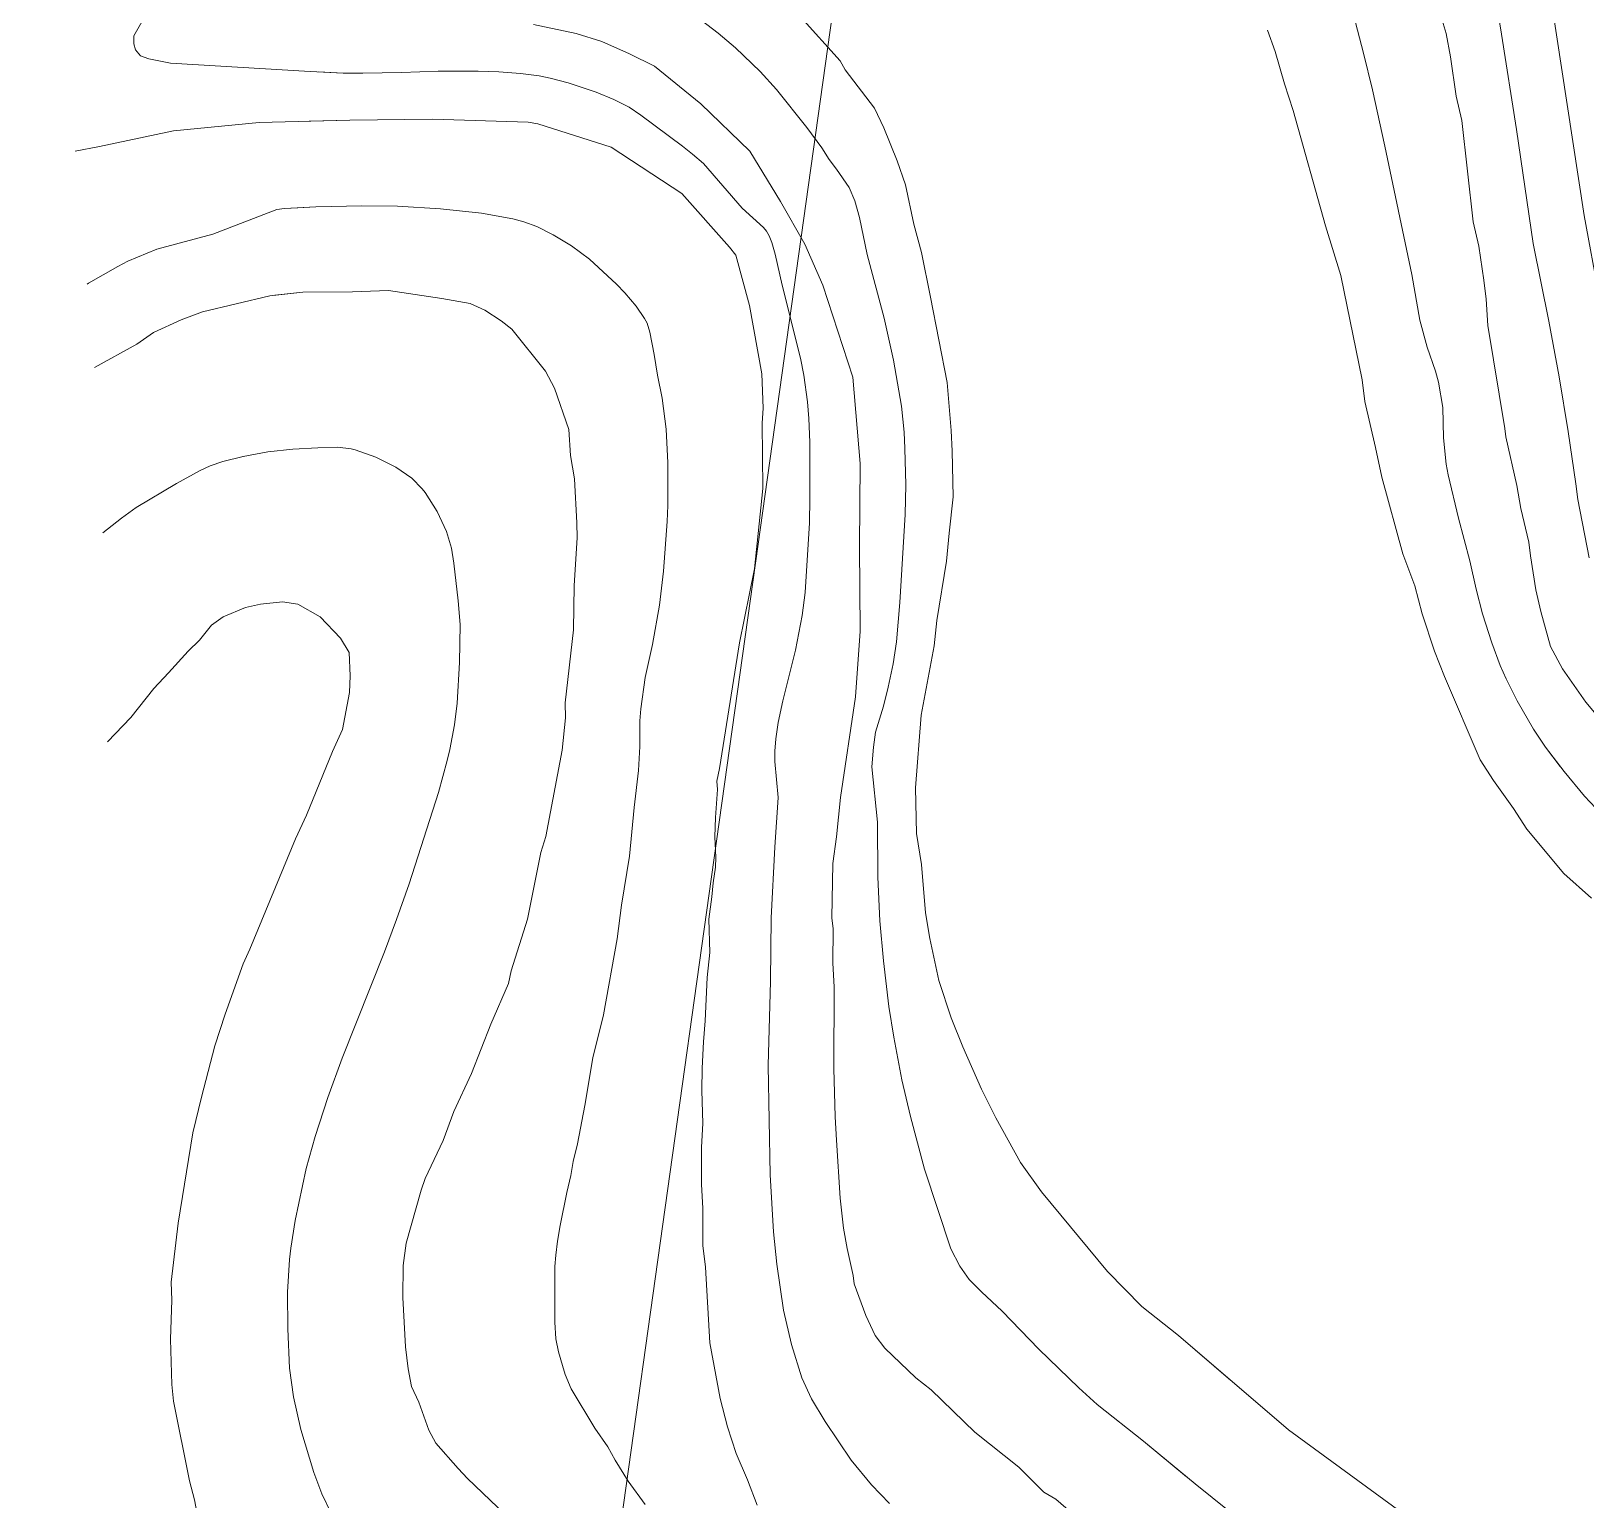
# Model space of a CAD drawing. Header units: metres. Extents: x 548946 to 557077, y 1838800 to 1845419.
# Drawn here: x 550000.5 to 550228.1, y 1844129.4 to 1844344.4 of the extents above; entities that cross this region are included whole.
import ezdxf

# ---------------------------------------------------------------- set-up
doc = ezdxf.new("R2010")
doc.units = ezdxf.units.M
doc.header["$LTSCALE"] = 28
for name, color, linetype, lineweight in [('1', 7, 'Continuous', 13), ('2', 7, 'Continuous', 13), ('46', 7, 'Continuous', 13)]:
    doc.layers.add(name, color=color, linetype=linetype, lineweight=lineweight)

msp = doc.modelspace()

# ---------------------------------------------------------------- linework, layer by layer
at = {"layer": '1'}
for points in [[(550221.31, 1844360.14), (550227.84, 1844317.38), (550236.62, 1844269.79)], [(550214.55, 1844351.14), (550215.75, 1844343.96), (550217.92, 1844330), (550220.36, 1844313.29), (550222.67, 1844301.92), (550224.19, 1844293.78), (550225.51, 1844285.77), (550226.64, 1844278.11), (550226.89, 1844275.81), (550228.57, 1844267.28)], [(550015.52, 1844342.52), (550015.52, 1844343.71), (550019.41, 1844350.56)], [(550229.54, 1844230.68), (550227.91, 1844232.43), (550224.9, 1844236), (550222.19, 1844239.56), (550220.4, 1844242.23), (550218.02, 1844246.37), (550216.4, 1844249.6), (550215.55, 1844251.52), (550214.33, 1844254.83), (550212.97, 1844259.11), (550212.04, 1844262.73), (550211.09, 1844266.87), (550209.46, 1844273.09), (550207.95, 1844279.44), (550207.65, 1844281.01), (550207.25, 1844284.85), (550207.13, 1844289.28), (550206.5, 1844292.99), (550206.1, 1844294.6), (550204.86, 1844298.15), (550203.8, 1844302.08), (550202.61, 1844308.78), (550198.68, 1844327.56), (550196.85, 1844335.79), (550195.55, 1844341.15), (550193.5, 1844349.06)], [(550224.32, 1844236.76), (550222.19, 1844239.56), (550220.4, 1844242.23), (550218.02, 1844246.37), (550216.4, 1844249.6), (550215.55, 1844251.52), (550214.33, 1844254.83), (550212.97, 1844259.11), (550212.04, 1844262.73), (550211.09, 1844266.87), (550209.46, 1844273.09), (550207.95, 1844279.44), (550207.65, 1844281.01), (550207.25, 1844284.85), (550207.13, 1844289.28), (550206.5, 1844292.99), (550206.1, 1844294.6), (550204.86, 1844298.15), (550203.8, 1844302.08), (550202.61, 1844308.78), (550198.68, 1844327.56), (550196.85, 1844335.79), (550195.55, 1844341.15), (550193.5, 1844349.06)], [(550176.13, 1844146.9), (550168.44, 1844153.47), (550163.09, 1844157.73), (550158.06, 1844162.83), (550148.42, 1844174.51), (550145.3, 1844178.82), (550141.72, 1844185.31), (550139.62, 1844189.53), (550136.89, 1844195.71), (550135.19, 1844199.98), (550133.36, 1844205.45), (550132.05, 1844211.58), (550131.42, 1844215.36), (550130.83, 1844222.39), (550130.11, 1844226.97), (550129.96, 1844233.65), (550130.78, 1844244.28), (550132.67, 1844254.43), (550133.06, 1844258.12), (550134.51, 1844266.8), (550134.86, 1844270.9), (550135.47, 1844276.24), (550135.32, 1844282.91), (550135.18, 1844285.94), (550134.59, 1844292.96), (550132.16, 1844305.46), (550130.81, 1844312), (550129.73, 1844316.13), (550128.47, 1844321.87), (550127.26, 1844325.38), (550125.3, 1844330.23), (550123.95, 1844333.12), (550119.67, 1844338.71), (550118.91, 1844340.05), (550113.11, 1844346.48)], [(550227.14, 1844108.54), (550184.58, 1844139.67), (550168.44, 1844153.47), (550163.09, 1844157.73), (550158.06, 1844162.83), (550148.42, 1844174.51), (550145.3, 1844178.82), (550141.72, 1844185.31), (550139.62, 1844189.53), (550136.89, 1844195.71), (550135.19, 1844199.98), (550133.36, 1844205.45), (550132.05, 1844211.58), (550131.42, 1844215.36), (550130.83, 1844222.39), (550130.11, 1844226.97), (550129.96, 1844233.65), (550130.78, 1844244.28), (550132.67, 1844254.43), (550133.06, 1844258.12), (550134.51, 1844266.8), (550134.86, 1844270.9), (550135.47, 1844276.24), (550135.32, 1844282.91), (550135.18, 1844285.94), (550134.59, 1844292.96), (550132.16, 1844305.46), (550130.81, 1844312), (550129.73, 1844316.13), (550128.47, 1844321.87), (550127.26, 1844325.38), (550125.3, 1844330.23), (550123.95, 1844333.12), (550119.67, 1844338.71), (550118.91, 1844340.05), (550113.11, 1844346.48)], [(550098.57, 1844346.01), (550101.06, 1844344.1), (550103.61, 1844341.92), (550107.2, 1844338.46), (550109.61, 1844335.83), (550114.04, 1844330.26), (550116.24, 1844327.29), (550117.29, 1844325.6), (550118.38, 1844324.2), (550120.25, 1844321.49), (550121.07, 1844319.54), (550121.73, 1844317.12), (550122.88, 1844311.67), (550125.36, 1844302.37), (550126.75, 1844296.22), (550127.88, 1844289.49), (550128.27, 1844285.67), (550128.41, 1844283.3), (550128.54, 1844278), (550128.45, 1844273.62), (550127.67, 1844260.78), (550127.16, 1844255), (550126.7, 1844251.76), (550125.97, 1844248.38), (550125.25, 1844245.58), (550124.11, 1844241.77), (550123.79, 1844239.57), (550123.58, 1844236.7), (550124.4, 1844228.6), (550124.46, 1844220.58), (550124.73, 1844214.17), (550125.28, 1844208.32), (550126.04, 1844201.65), (550126.78, 1844197.13), (550127.95, 1844190.89), (550129.2, 1844185.54), (550131.26, 1844177.8), (550135.13, 1844166.15), (550136.45, 1844163.61), (550137.82, 1844161.67), (550139.61, 1844159.86), (550142.65, 1844157.02), (550148.02, 1844151.46), (550153.85, 1844145.81), (550156.53, 1844143.38), (550163.32, 1844137.99), (550169.63, 1844132.78)], [(550098.57, 1844346.01), (550101.06, 1844344.1), (550103.61, 1844341.92), (550107.2, 1844338.46), (550109.61, 1844335.83), (550114.04, 1844330.26), (550116.24, 1844327.29), (550117.29, 1844325.6), (550118.38, 1844324.2), (550120.25, 1844321.49), (550121.07, 1844319.54), (550121.73, 1844317.12), (550122.88, 1844311.67), (550125.36, 1844302.37), (550126.75, 1844296.22), (550127.88, 1844289.49), (550128.27, 1844285.67), (550128.41, 1844283.3), (550128.54, 1844278), (550128.45, 1844273.62), (550127.67, 1844260.78), (550127.16, 1844255), (550126.7, 1844251.76), (550125.97, 1844248.38), (550125.25, 1844245.58), (550124.11, 1844241.77), (550123.79, 1844239.57), (550123.58, 1844236.7), (550124.4, 1844228.6), (550124.46, 1844220.58), (550124.73, 1844214.17), (550125.28, 1844208.32), (550126.04, 1844201.65), (550126.78, 1844197.13), (550127.95, 1844190.89), (550129.2, 1844185.54), (550131.26, 1844177.8), (550135.13, 1844166.15), (550136.45, 1844163.61), (550137.82, 1844161.67), (550139.61, 1844159.86), (550142.65, 1844157.02), (550148.02, 1844151.46), (550153.85, 1844145.81), (550156.53, 1844143.38), (550163.32, 1844137.99), (550170.87, 1844131.75), (550178.38, 1844125.77)], [(550181.46, 1844344.5), (550182.62, 1844341.39), (550183.97, 1844336.67), (550185.22, 1844332.76), (550189.97, 1844315.87), (550192.21, 1844308.62), (550195.36, 1844293.36), (550195.73, 1844290.16), (550197.3, 1844283.45), (550198.2, 1844279.09), (550201.29, 1844267.88), (550203.04, 1844263.22), (550204.11, 1844259.08), (550205.95, 1844253.61), (550207.38, 1844249.92), (550212.61, 1844237.74), (550214.58, 1844234.72), (550217.48, 1844230.59), (550219.44, 1844227.57), (550224.84, 1844221.09), (550228.9, 1844217.49)], [(550181.46, 1844344.5), (550182.62, 1844341.39), (550183.97, 1844336.67), (550185.22, 1844332.76), (550189.97, 1844315.87), (550192.21, 1844308.62), (550195.36, 1844293.36), (550195.73, 1844290.16), (550197.3, 1844283.45), (550198.2, 1844279.09), (550201.29, 1844267.88), (550203.04, 1844263.22), (550204.11, 1844259.08), (550205.95, 1844253.61), (550207.38, 1844249.92), (550212.61, 1844237.74), (550214.58, 1844234.72), (550217.48, 1844230.59), (550219.44, 1844227.57), (550224.84, 1844221.09), (550228.9, 1844217.49)], [(550126.13, 1844128.9), (550123.49, 1844131.63), (550120.52, 1844135.24), (550116.75, 1844140.89), (550114.74, 1844144.22), (550113.31, 1844147.3), (550111.79, 1844152.16), (550110.65, 1844157.19), (550109.65, 1844163.94), (550109.17, 1844168.67), (550108.7, 1844177.01), (550108.38, 1844192.97), (550108.73, 1844205.36), (550108.82, 1844214.63), (550109.34, 1844224.94), (550109.87, 1844232.21), (550109.37, 1844237.47), (550109.36, 1844239.01), (550109.5, 1844240.81), (550109.85, 1844243.2), (550110.53, 1844246.36), (550112.4, 1844253.79), (550113.35, 1844258.86), (550113.78, 1844262.22), (550114.42, 1844272.43), (550114.5, 1844275.98), (550114.49, 1844284.21), (550114.35, 1844287.71), (550114.12, 1844290.14), (550113.58, 1844294.03), (550113.1, 1844296.5), (550110.42, 1844307.22), (550109.41, 1844311.73), (550108.91, 1844313.44), (550108.52, 1844314.43), (550108.15, 1844315.09), (550107.68, 1844315.66), (550104.59, 1844318.47), (550098.9, 1844324.99), (550097.33, 1844326.35), (550095.82, 1844327.53), (550089.74, 1844332.09), (550088.05, 1844333.24), (550085.77, 1844334.39), (550083.18, 1844335.47), (550079.08, 1844336.81), (550076.47, 1844337.52), (550074.84, 1844337.86), (550072.13, 1844338.2), (550068.97, 1844338.42), (550065.91, 1844338.52), (550060.06, 1844338.51), (550054.72, 1844338.33), (550049.04, 1844338.25), (550046.15, 1844338.25), (550041.35, 1844338.47), (550020.87, 1844339.7), (550017.7, 1844340.35), (550016.5, 1844340.79), (550015.74, 1844341.65), (550015.52, 1844342.52)], [(550126.13, 1844128.9), (550123.49, 1844131.63), (550120.52, 1844135.24), (550116.75, 1844140.89), (550114.74, 1844144.22), (550113.31, 1844147.3), (550111.79, 1844152.16), (550110.65, 1844157.19), (550109.65, 1844163.94), (550109.17, 1844168.67), (550108.7, 1844177.01), (550108.38, 1844192.97), (550108.73, 1844205.36), (550108.82, 1844214.63), (550109.34, 1844224.94), (550109.87, 1844232.21), (550109.37, 1844237.47), (550109.36, 1844239.01), (550109.5, 1844240.81), (550109.85, 1844243.2), (550110.53, 1844246.36), (550112.4, 1844253.79), (550113.35, 1844258.86), (550113.78, 1844262.22), (550114.42, 1844272.43), (550114.5, 1844275.98), (550114.49, 1844284.21), (550114.35, 1844287.71), (550114.12, 1844290.14), (550113.58, 1844294.03), (550113.1, 1844296.5), (550110.42, 1844307.22), (550109.41, 1844311.73), (550108.91, 1844313.44), (550108.52, 1844314.43), (550108.15, 1844315.09), (550107.68, 1844315.66), (550104.59, 1844318.47), (550098.9, 1844324.99), (550097.33, 1844326.35), (550095.82, 1844327.53), (550089.74, 1844332.09), (550088.05, 1844333.24), (550085.77, 1844334.39), (550083.18, 1844335.47), (550079.08, 1844336.81), (550076.47, 1844337.52), (550074.84, 1844337.86), (550072.13, 1844338.2), (550068.97, 1844338.42), (550065.91, 1844338.52), (550060.06, 1844338.51), (550054.72, 1844338.33), (550049.04, 1844338.25), (550046.15, 1844338.25), (550042.6, 1844338.41)], [(550006.94, 1844326.79), (550010.51, 1844327.51), (550021.35, 1844329.8), (550033.86, 1844330.99), (550047.12, 1844331.37), (550059.24, 1844331.49), (550073.23, 1844331.05), (550074.68, 1844330.83), (550085.4, 1844327.42), (550095.75, 1844320.62), (550102.72, 1844312.78), (550103.64, 1844311.59), (550105.65, 1844304.21), (550107.46, 1844294.22), (550107.65, 1844289.21), (550107.52, 1844287), (550107.6, 1844277.46), (550106.38, 1844265.69), (550104.19, 1844254.83), (550101.26, 1844236.47), (550100.86, 1844234.61), (550100.99, 1844233.4), (550100.65, 1844229.31), (550100.57, 1844226.46), (550100.71, 1844223.44), (550100.66, 1844222.01), (550100.31, 1844219.74), (550100.14, 1844217.7), (550099.7, 1844214.4), (550099.85, 1844209.55), (550099.45, 1844205.86), (550099.16, 1844199.54), (550098.9, 1844196.47), (550098.73, 1844192.6), (550098.69, 1844189.35), (550098.83, 1844184.5), (550098.62, 1844181.03), (550098.63, 1844175.56), (550098.82, 1844172.13), (550098.83, 1844166.66), (550099.19, 1844163.46), (550099.84, 1844152.38), (550101.37, 1844144.24), (550102.45, 1844140.11), (550103.7, 1844136.2), (550105.36, 1844132.33), (550106.79, 1844128.64)], [(550041.18, 1844331.2), (550047.12, 1844331.37), (550059.24, 1844331.49), (550073.23, 1844331.05), (550074.68, 1844330.83), (550085.4, 1844327.42), (550095.75, 1844320.62), (550102.72, 1844312.78), (550103.64, 1844311.59), (550105.65, 1844304.21), (550107.46, 1844294.22), (550107.65, 1844289.21), (550107.52, 1844287), (550107.6, 1844277.46), (550106.38, 1844265.69), (550104.19, 1844254.83), (550101.26, 1844236.47), (550100.86, 1844234.61), (550100.99, 1844233.4), (550100.65, 1844229.31), (550100.57, 1844226.46), (550100.71, 1844223.44), (550100.66, 1844222.01), (550100.31, 1844219.74), (550100.14, 1844217.7), (550099.7, 1844214.4), (550099.85, 1844209.55), (550099.45, 1844205.86), (550099.16, 1844199.54), (550098.9, 1844196.47), (550098.73, 1844192.6), (550098.69, 1844189.35), (550098.83, 1844184.5), (550098.62, 1844181.03), (550098.63, 1844175.56), (550098.82, 1844172.13), (550098.83, 1844166.66), (550099.19, 1844163.46), (550099.84, 1844152.38), (550101.37, 1844144.24), (550102.45, 1844140.11), (550103.7, 1844136.2), (550105.36, 1844132.33), (550106.79, 1844128.64)], [(550008.68, 1844307.35), (550008.89, 1844307.47), (550013.16, 1844309.93), (550014.66, 1844310.7), (550018.91, 1844312.46), (550027.07, 1844314.68), (550036.44, 1844318.29), (550037.57, 1844318.41), (550042.17, 1844318.66), (550048.88, 1844318.81), (550054.11, 1844318.75), (550060.43, 1844318.36), (550066.41, 1844317.74), (550071.01, 1844316.89), (550072.6, 1844316.48), (550074.51, 1844315.78), (550076.92, 1844314.59), (550079.61, 1844312.98), (550082.23, 1844310.99), (550086.18, 1844307.36), (550087.42, 1844306.1), (550089.08, 1844304.14), (550090.3, 1844302.34), (550090.66, 1844301.62), (550091.05, 1844300.33), (550091.7, 1844297.06), (550092.2, 1844294.02), (550092.88, 1844290.68)], [(550038.66, 1844318.47), (550042.17, 1844318.66), (550048.88, 1844318.81), (550054.11, 1844318.75), (550060.43, 1844318.36), (550066.41, 1844317.74), (550071.01, 1844316.89), (550072.6, 1844316.48), (550074.51, 1844315.78), (550076.92, 1844314.59), (550079.61, 1844312.98), (550082.23, 1844310.99), (550086.18, 1844307.36), (550087.42, 1844306.1), (550089.08, 1844304.14), (550090.3, 1844302.34), (550090.66, 1844301.62), (550091.05, 1844300.33), (550091.7, 1844297.06), (550092.2, 1844294.02), (550092.88, 1844290.68)], [(550078.73, 1844243.86), (550078.68, 1844246.08), (550079.9, 1844256.76), (550079.97, 1844263.26), (550080.4, 1844270.2), (550080.35, 1844272.42), (550080.03, 1844278.87), (550079.44, 1844282.25), (550079.21, 1844286.08), (550077.11, 1844292.12), (550075.81, 1844294.61), (550070.86, 1844300.74), (550069.3, 1844301.98), (550066.89, 1844303.54), (550064.76, 1844304.51), (550060.62, 1844305.26), (550052.78, 1844306.4), (550047.53, 1844306.21), (550040.24, 1844306.19), (550035.43, 1844305.65), (550025.56, 1844303.31), (550022.45, 1844302.15), (550018.4, 1844300.27), (550015.96, 1844298.57), (550009.77, 1844295.16)], [(550078.73, 1844243.86), (550078.68, 1844246.08), (550079.9, 1844256.76), (550079.97, 1844263.26), (550080.4, 1844270.2), (550080.35, 1844272.42), (550080.03, 1844278.87), (550079.44, 1844282.25), (550079.21, 1844286.08), (550077.11, 1844292.12), (550075.81, 1844294.61), (550070.86, 1844300.74), (550069.3, 1844301.98), (550066.89, 1844303.54), (550064.76, 1844304.51), (550060.62, 1844305.26), (550052.78, 1844306.4), (550047.53, 1844306.21), (550040.24, 1844306.19), (550036.15, 1844305.73)], [(550092.88, 1844290.68), (550093.46, 1844286.12), (550093.69, 1844281.19), (550093.7, 1844274.97), (550093.62, 1844272.63), (550093.05, 1844265.35), (550092.46, 1844260.36), (550091.46, 1844254.63), (550090.36, 1844249.8), (550089.74, 1844245.19), (550089.62, 1844243.46), (550089.61, 1844239.7), (550089.41, 1844236.15), (550088.76, 1844230.77), (550088.06, 1844223.62), (550086.91, 1844216.47), (550086.27, 1844211.52), (550084.26, 1844200.42), (550082.72, 1844194.11), (550081.56, 1844187.12), (550080.48, 1844181.53), (550079.83, 1844178.92), (550079.49, 1844176.87), (550078.89, 1844174.42), (550077.93, 1844169.6), (550077.54, 1844167.28), (550077.31, 1844165.23), (550077.16, 1844163.59), (550077.13, 1844161.49), (550077.17, 1844155.43), (550077.32, 1844152.97), (550077.7, 1844151.1), (550078.26, 1844149.09), (550078.67, 1844147.75), (550079.52, 1844145.67), (550082.99, 1844139.91), (550084.92, 1844137.2), (550085.98, 1844135.24), (550087.89, 1844132.17), (550090.4, 1844128.75)], [(550092.88, 1844290.68), (550093.46, 1844286.12), (550093.69, 1844281.19), (550093.7, 1844274.97), (550093.62, 1844272.63), (550093.05, 1844265.35), (550092.46, 1844260.36), (550091.46, 1844254.63), (550090.36, 1844249.8), (550089.74, 1844245.19), (550089.62, 1844243.46), (550089.61, 1844239.7), (550089.41, 1844236.15), (550088.76, 1844230.77), (550088.06, 1844223.62), (550086.91, 1844216.47), (550086.27, 1844211.52), (550084.26, 1844200.42), (550082.72, 1844194.11), (550081.56, 1844187.12), (550080.48, 1844181.53), (550079.83, 1844178.92), (550079.49, 1844176.87), (550078.89, 1844174.42), (550077.93, 1844169.6), (550077.54, 1844167.28), (550077.31, 1844165.23), (550077.16, 1844163.59), (550077.13, 1844161.49), (550077.17, 1844155.43), (550077.32, 1844152.97), (550077.7, 1844151.1), (550078.26, 1844149.09), (550078.67, 1844147.75), (550079.52, 1844145.67), (550082.99, 1844139.91), (550084.92, 1844137.2), (550085.98, 1844135.24), (550087.89, 1844132.17), (550090.4, 1844128.75)], [(550011.65, 1844240.35), (550015.06, 1844243.94), (550018.43, 1844248.17), (550020.61, 1844250.44), (550023.49, 1844253.61), (550025.13, 1844255.22), (550026.91, 1844257.44), (550028.6, 1844258.65), (550031.89, 1844260.04), (550034.06, 1844260.49), (550037.27, 1844260.85), (550039.54, 1844260.5), (550042.79, 1844258.64), (550045.78, 1844255.53), (550047.03, 1844253.44), (550047.21, 1844250.01), (550047.08, 1844247.57), (550046.07, 1844242.18), (550044.61, 1844238.97), (550040.81, 1844229.62), (550039.17, 1844226.19), (550032.49, 1844210.03), (550031.51, 1844207.89), (550028.9, 1844200.5), (550027.4, 1844195.87), (550025.41, 1844188.35), (550024.18, 1844183.14), (550022.03, 1844169.92), (550020.98, 1844161.28), (550021.08, 1844158.66), (550020.91, 1844152.96), (550021.06, 1844146.29), (550021.33, 1844143.89), (550023.67, 1844132.19), (550024.39, 1844129.44), (550024.88, 1844126.86)], [(550026.52, 1844256.95), (550026.91, 1844257.44), (550028.6, 1844258.65), (550031.89, 1844260.04), (550034.06, 1844260.49), (550037.27, 1844260.85), (550039.54, 1844260.5), (550042.79, 1844258.64), (550045.78, 1844255.53), (550047.03, 1844253.44), (550047.21, 1844250.01), (550047.08, 1844247.57), (550046.07, 1844242.18), (550044.61, 1844238.97), (550040.81, 1844229.62), (550039.17, 1844226.19), (550032.49, 1844210.03), (550031.51, 1844207.89), (550028.9, 1844200.5), (550027.4, 1844195.87), (550025.41, 1844188.35), (550024.18, 1844183.14), (550022.03, 1844169.92), (550020.98, 1844161.28), (550021.08, 1844158.66), (550020.91, 1844152.96), (550021.06, 1844146.29), (550021.33, 1844143.89), (550023.67, 1844132.19), (550024.39, 1844129.44), (550024.88, 1844126.86)], [(550070.98, 1844126.2), (550064.38, 1844132.55), (550063, 1844134.02), (550059.74, 1844137.7), (550058.71, 1844139.61), (550057.24, 1844143.7), (550056.16, 1844146.01), (550055.67, 1844148.59), (550055.3, 1844151.8), (550054.89, 1844159.05), (550054.97, 1844163.72), (550055.4, 1844167.01), (550057.57, 1844174.76), (550058.19, 1844176.45), (550060.8, 1844182.02), (550062.35, 1844186.25), (550064.96, 1844191.81), (550067.79, 1844199.03), (550070.36, 1844205), (550070.75, 1844206.87), (550073.14, 1844214.43), (550075.08, 1844224.18), (550075.83, 1844226.5), (550078.25, 1844239.14), (550078.73, 1844243.86)], [(550070.98, 1844126.2), (550064.38, 1844132.55), (550063, 1844134.02), (550059.74, 1844137.7), (550058.71, 1844139.61), (550057.24, 1844143.7), (550056.16, 1844146.01), (550055.67, 1844148.59), (550055.3, 1844151.8), (550054.89, 1844159.05), (550054.97, 1844163.72), (550055.4, 1844167.01), (550057.57, 1844174.76), (550058.19, 1844176.45), (550060.8, 1844182.02), (550062.35, 1844186.25), (550064.96, 1844191.81), (550067.79, 1844199.03), (550070.36, 1844205), (550070.75, 1844206.87), (550073.14, 1844214.43), (550075.08, 1844224.18), (550075.83, 1844226.5), (550078.25, 1844239.14), (550078.73, 1844243.86)]]:
    msp.add_lwpolyline(points, dxfattribs=at)
at = {"layer": '2'}
for points in [[(550074.03, 1844345.35), (550080.26, 1844344.03), (550084.04, 1844342.84), (550088.09, 1844341.07), (550091.73, 1844339.25), (550098.51, 1844333.76), (550105.72, 1844326.83), (550110.18, 1844319.47), (550113.75, 1844313.2)], [(550074.03, 1844345.35), (550080.26, 1844344.03), (550084.04, 1844342.84), (550088.09, 1844341.07), (550091.73, 1844339.25), (550098.51, 1844333.76), (550105.72, 1844326.83), (550110.18, 1844319.47), (550113.75, 1844313.2)], [(550213.49, 1844305.15), (550213.17, 1844307.95), (550212.4, 1844312.93), (550211.59, 1844316.49), (550209.92, 1844331.3), (550209.11, 1844334.86), (550208.25, 1844340.64), (550207.66, 1844344.02), (550207.04, 1844345.98)], [(550113.75, 1844313.2), (550116.39, 1844307.19), (550120.79, 1844293.75), (550121.87, 1844281.1), (550121.73, 1844268.95), (550121.87, 1844256.57), (550121.18, 1844246.97), (550118.97, 1844232.2), (550118.41, 1844226.46), (550117.84, 1844222.54), (550117.72, 1844214.62), (550117.9, 1844213.02), (550117.87, 1844207.95), (550118.05, 1844204.52), (550117.99, 1844192.55), (550118.19, 1844185.48), (550118.37, 1844182.06), (550118.92, 1844173.6), (550119.42, 1844169.2), (550119.96, 1844166.22), (550120.82, 1844162.26), (550120.95, 1844161.06), (550122.7, 1844156.39), (550124.04, 1844153.5), (550125.47, 1844151.64), (550130.02, 1844147.29), (550132.24, 1844145.51), (550138.62, 1844139.34), (550145.08, 1844134.2), (550148.74, 1844130.56), (550150.48, 1844129.54), (550156.32, 1844124.52)], [(550113.75, 1844313.2), (550116.39, 1844307.19), (550120.79, 1844293.75), (550121.87, 1844281.1), (550121.73, 1844268.95), (550121.87, 1844256.57), (550121.18, 1844246.97), (550118.97, 1844232.2), (550118.41, 1844226.46), (550117.84, 1844222.54), (550117.72, 1844214.62), (550117.9, 1844213.02), (550117.87, 1844207.95), (550118.05, 1844204.52), (550117.99, 1844192.55), (550118.19, 1844185.48), (550118.37, 1844182.06), (550118.92, 1844173.6), (550119.42, 1844169.2), (550119.96, 1844166.22), (550120.82, 1844162.26), (550120.95, 1844161.06), (550122.7, 1844156.39), (550124.04, 1844153.5), (550125.47, 1844151.64), (550130.02, 1844147.29), (550132.24, 1844145.51), (550138.62, 1844139.34), (550145.08, 1844134.2), (550148.74, 1844130.56), (550150.48, 1844129.54), (550156.32, 1844124.52)], [(550230.89, 1844242.86), (550228.08, 1844246.19), (550224.69, 1844251.07), (550222.9, 1844254.32), (550221.51, 1844259.43), (550220.75, 1844262.59), (550219.98, 1844267.57), (550219.75, 1844269.57), (550218.58, 1844274.51), (550218, 1844277.89), (550216.38, 1844285), (550216.24, 1844286.2), (550213.72, 1844301.32), (550213.49, 1844305.15)], [(550010.97, 1844270.94), (550013.71, 1844273.09), (550015.86, 1844274.68), (550021.78, 1844278.17), (550025.22, 1844280.09), (550026.71, 1844280.76), (550028.54, 1844281.39), (550031.51, 1844282.12), (550035.12, 1844282.81), (550038.82, 1844283.21), (550042.48, 1844283.41), (550045.36, 1844283.47), (550047.33, 1844283.26), (550047.93, 1844283.12), (550050.95, 1844282.04), (550053.89, 1844280.54), (550056.21, 1844278.93), (550057.74, 1844277.39), (550058.15, 1844276.88), (550059.93, 1844274.07), (550061.3, 1844271.13), (550062.01, 1844268.7), (550062.36, 1844266.52), (550063.01, 1844261.01), (550063.27, 1844257.53), (550063.22, 1844252), (550062.84, 1844246.03), (550062.45, 1844242.86), (550061.76, 1844239.22), (550061.4, 1844237.64), (550060.12, 1844232.97), (550055.83, 1844219.58), (550053.96, 1844214.34), (550052.21, 1844209.64), (550046.01, 1844194.05), (550043.94, 1844188.29), (550042.07, 1844182.62), (550040.76, 1844177.91), (550039.15, 1844170.29), (550038.51, 1844166.26), (550038.32, 1844164.59), (550038.02, 1844159.84), (550038.05, 1844154.44), (550038.33, 1844148.68), (550038.89, 1844144.5), (550039.95, 1844139.73), (550041.85, 1844133.45), (550043.02, 1844130.3), (550044.45, 1844127.38)], [(550031.49, 1844282.11), (550031.51, 1844282.12), (550035.12, 1844282.81), (550038.82, 1844283.21), (550042.48, 1844283.41), (550045.36, 1844283.47), (550047.33, 1844283.26), (550047.93, 1844283.12), (550050.95, 1844282.04), (550053.89, 1844280.54), (550056.21, 1844278.93), (550057.74, 1844277.39), (550058.15, 1844276.88), (550059.93, 1844274.07), (550061.3, 1844271.13), (550062.01, 1844268.7), (550062.36, 1844266.52), (550063.01, 1844261.01), (550063.27, 1844257.53), (550063.22, 1844252), (550062.84, 1844246.03), (550062.45, 1844242.86), (550061.76, 1844239.22), (550061.4, 1844237.64), (550060.12, 1844232.97), (550055.83, 1844219.58), (550053.96, 1844214.34), (550052.21, 1844209.64), (550046.01, 1844194.05), (550043.94, 1844188.29), (550042.07, 1844182.62), (550040.76, 1844177.91), (550039.15, 1844170.29), (550038.51, 1844166.26), (550038.32, 1844164.59), (550038.02, 1844159.84), (550038.05, 1844154.44), (550038.33, 1844148.68), (550038.89, 1844144.5), (550039.95, 1844139.73), (550041.85, 1844133.45), (550043.02, 1844130.3), (550044.45, 1844127.38)]]:
    msp.add_lwpolyline(points, dxfattribs=at)
at = {"layer": '46'}
msp.add_lwpolyline([(550058.82, 1843939.04), (550064.46, 1843971.26), (550082.66, 1844007.06), (550081.3, 1844009.39), (550086.54, 1844123.81), (550100.1, 1844220.62), (550106.53, 1844266.52), (550121.32, 1844372.09), (550131.72, 1844389.18), (550104.63, 1844417.62), (550075.3, 1844439.86), (550053.58, 1844452.45), (550000.48, 1844476.63)], dxfattribs=at)

doc.saveas('drawing.dxf')
